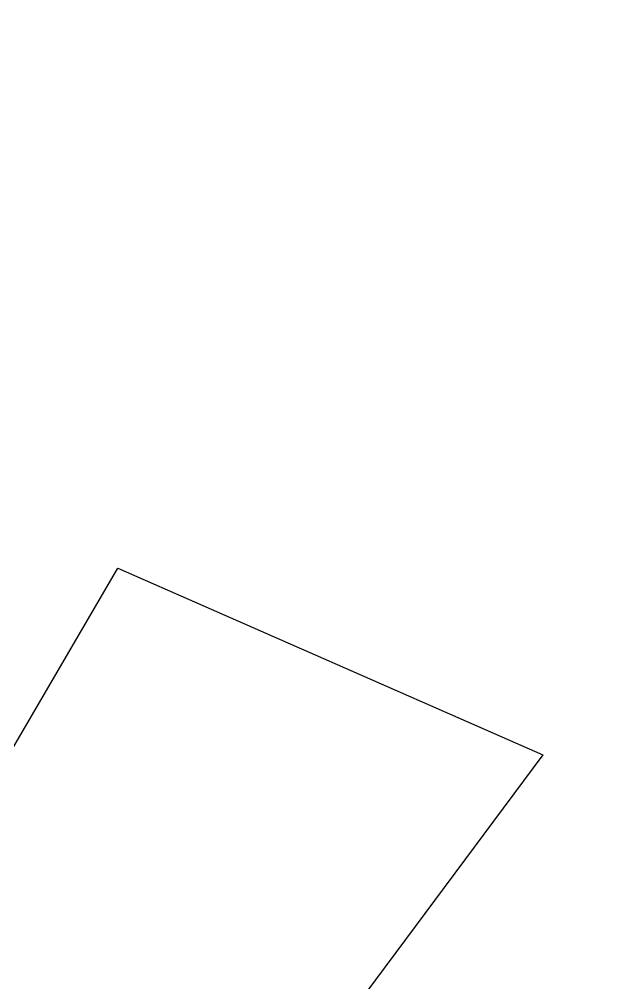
# Model space of a CAD drawing. Header units: millimetres. Extents: x -1254 to 4822, y -4397 to 16.
# Drawn here: x 3225.7 to 3485.5, y -960 to -538.1 of the extents above; entities that cross this region are included whole.
import ezdxf

# ---------------------------------------------------------------- set-up
doc = ezdxf.new("R2010")
doc.units = ezdxf.units.MM
doc.header["$LTSCALE"] = 10
doc.layers.add('AM_5', color=3, linetype='Continuous', lineweight=25)
doc.styles.add('TH_GBDIM', font='romans.shx', dxfattribs={"width": 0.8, "bigfont": 'gbcbig.shx'})
doc.dimstyles.new('单位为厘米$0', dxfattribs={"dimtxt": 3.5, "dimasz": 2.5, "dimexe": 2, "dimexo": 0, "dimgap": 1.5, "dimtad": 1, "dimdec": 1, "dimzin": 0, "dimdsep": 46, "dimtxsty": 'TH_GBDIM', "dimcen": 2.5, "dimclrd": 1, "dimclre": 1, "dimclrt": 5, "dimadec": 0, "dimazin": 0, "dimtfac": 0.714286, "dimtdec": 1, "dimtmove": 0, "dimatfit": 3, "dimfxl": 1, "dimtzin": 0, "dimlwd": -1, "dimlwe": -1, "dimarcsym": 0})

# ---------------------------------------------------------------- blocks, each defined once
blk = doc.blocks.new('*D625')
at = {"layer": 'AM_5', "color": 1, "transparency": 16777216}
for p, q in [((3902.54, 0), (3924.51, 0)), ((3922.51, -1121.4), (3922.51, -2.5)), ((2266.87, -1123.9), (3924.51, -1123.9))]:
    blk.add_line(p, q, dxfattribs=at)
for points in [[(3922.09, -2.5), (3922.92, -2.5), (3922.51, 0)], [(3922.09, -1121.4), (3922.92, -1121.4), (3922.51, -1123.9)]]:
    blk.add_solid(points, dxfattribs=at)
at = {"layer": 'Defpoints', "color": 0, "transparency": 16777216}
for p in [(3902.54, 0), (3922.51, 0), (2266.87, -1123.9)]:
    blk.add_point(p, dxfattribs=at)
at = {"layer": 'AM_5', "color": 5, "transparency": 16777216, "insert": (3919.26, -561.95), "char_height": 3.5, "attachment_point": 5, "rotation": 90, "style": 'TH_GBDIM'}
blk.add_mtext('1123.9', dxfattribs=at)

msp = doc.modelspace()

# ---------------------------------------------------------------- linework, layer by layer
for p, q in [((3131.491, -1012.778), (3268.852, -778.264)), ((3268.852, -778.264), (3454.897, -859.91)), ((3454.897, -859.91), (3327.969, -1030.15))]:
    msp.add_line(p, q)

# ---------------------------------------------------------------- dimensions: what is measured, and where the dimension line sits
at = {"layer": 'AM_5'}
dim = msp.add_linear_dim(base=(3922.507, 0), p1=(2266.865, -1123.9), p2=(3902.542, 0), angle=90, dimstyle='单位为厘米$0', override={"dimpost": ''}, dxfattribs=at)
dim.commit()
dim.dimension.update_dxf_attribs({"geometry": '*D625', "text_midpoint": (3919.257, -561.95)})

doc.saveas('drawing.dxf')
